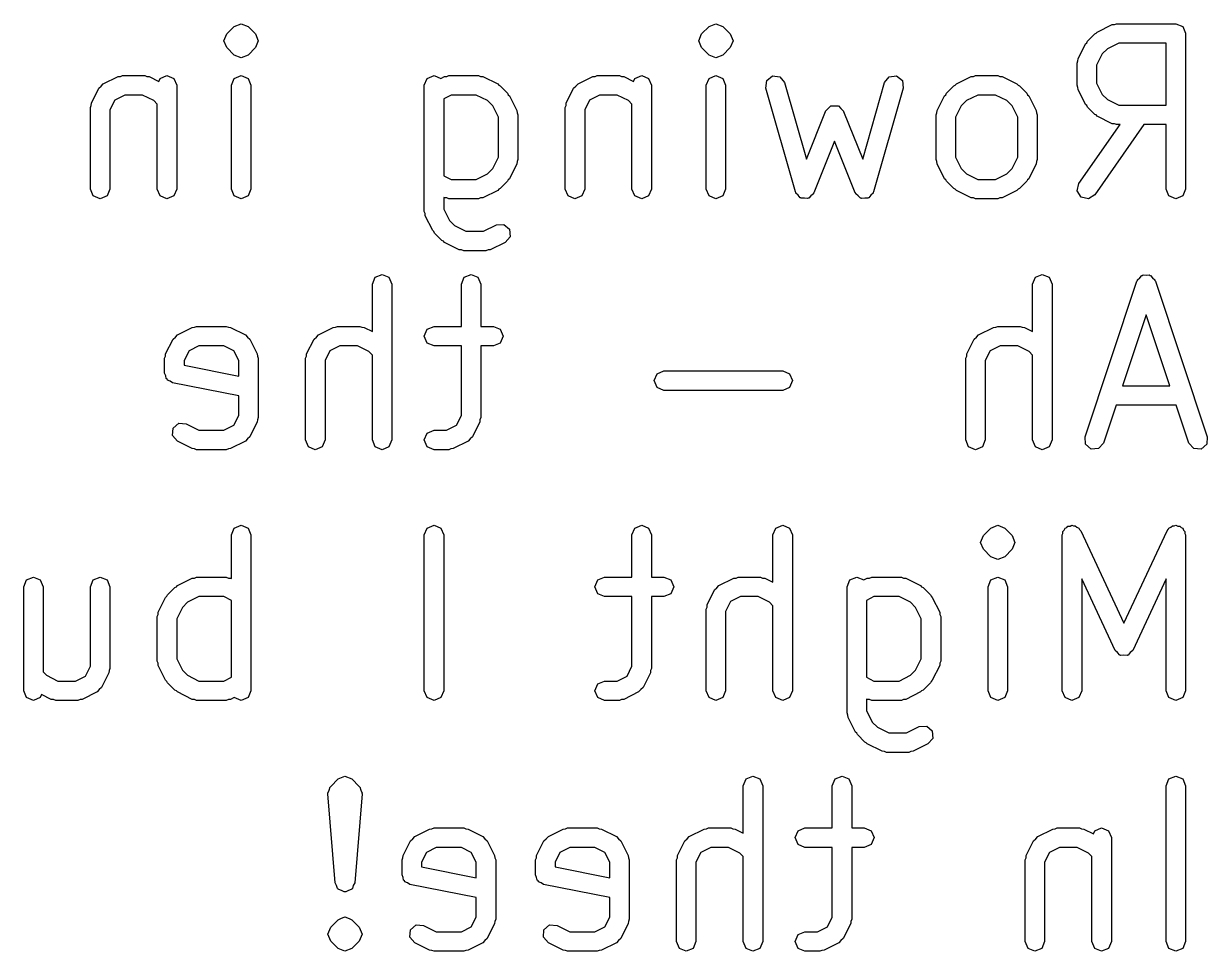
# Model space of a CAD drawing. Extents: x 66.3 to 159.7, y -135 to -37.8.
# Drawn here: x 88.55 to 96.15, y -115.25 to -109.3 of the extents above; entities that cross this region are included whole.
import ezdxf

# ---------------------------------------------------------------- set-up
doc = ezdxf.new("R2010")
doc.units = 0
doc.layers.add('BLACK', color=7, linetype='CONTINUOUS')

msp = doc.modelspace()

# ---------------------------------------------------------------- linework, layer by layer
at = {"layer": 'BLACK', "linetype": 'CONTINUOUS'}
for p, q in [((89.8539, -109.361), (89.9015, -109.313)), ((89.9015, -109.313), (89.9457, -109.295)), ((89.9015, -109.313), (89.9015, -109.313)), ((89.9457, -109.295), (89.9899, -109.313)), ((89.9899, -109.313), (90.0375, -109.361)), ((92.9015, -109.361), (92.9491, -109.313)), ((92.9491, -109.313), (92.9933, -109.295)), ((92.9933, -109.295), (93.0375, -109.313)), ((93.0375, -109.313), (93.0851, -109.361)), ((95.4415, -109.349), (95.5368, -109.301)), ((95.5368, -109.301), (95.5513, -109.3)), ((95.5513, -109.3), (95.5647, -109.295)), ((95.5647, -109.295), (95.9457, -109.295)), ((95.9457, -109.295), (95.9899, -109.313)), ((95.9899, -109.313), (96.0082, -109.357)), ((89.8355, -109.405), (89.8539, -109.361)), ((89.8539, -109.449), (89.8355, -109.405)), ((89.8539, -109.361), (89.8539, -109.361)), ((90.0375, -109.361), (90.0558, -109.405)), ((90.0558, -109.405), (90.0375, -109.449)), ((92.8832, -109.405), (92.9015, -109.361)), ((92.9015, -109.449), (92.8832, -109.405)), ((93.0851, -109.361), (93.1034, -109.405)), ((93.1034, -109.405), (93.0851, -109.449)), ((95.3737, -109.418), (95.3777, -109.408)), ((95.3777, -109.408), (95.4253, -109.361)), ((95.4253, -109.361), (95.4348, -109.357)), ((95.4348, -109.357), (95.4415, -109.349)), ((96.0082, -109.357), (96.0082, -110.357)), ((89.9015, -109.497), (89.8539, -109.449)), ((90.0375, -109.449), (89.9899, -109.497)), ((92.9491, -109.497), (92.9015, -109.449)), ((93.0851, -109.449), (93.0375, -109.497)), ((95.3183, -109.52), (95.366, -109.424)), ((95.366, -109.424), (95.3737, -109.418)), ((95.5065, -109.456), (95.4732, -109.489)), ((95.5795, -109.42), (95.5065, -109.456)), ((95.8832, -109.42), (95.5795, -109.42)), ((95.8832, -109.818), (95.8832, -109.42)), ((89.9457, -109.515), (89.9015, -109.497)), ((89.9899, -109.497), (89.9457, -109.515)), ((92.9933, -109.515), (92.9491, -109.497)), ((93.0375, -109.497), (92.9933, -109.515)), ((95.3117, -109.548), (95.3173, -109.534)), ((95.3117, -109.69), (95.3117, -109.548)), ((95.3173, -109.534), (95.3183, -109.52)), ((95.4732, -109.489), (95.4367, -109.562)), ((95.4367, -109.562), (95.4367, -109.676)), ((89.0606, -109.682), (89.1558, -109.635)), ((89.1558, -109.635), (89.1703, -109.634)), ((89.1703, -109.634), (89.1838, -109.628)), ((89.1838, -109.628), (89.3266, -109.628)), ((89.3266, -109.628), (89.3401, -109.634)), ((89.3401, -109.634), (89.3546, -109.635)), ((89.3546, -109.635), (89.4172, -109.666)), ((89.4253, -109.646), (89.4695, -109.628)), ((89.4695, -109.628), (89.5137, -109.646)), ((89.9015, -109.646), (89.9457, -109.628)), ((89.9457, -109.628), (89.9899, -109.646)), ((91.1396, -109.646), (91.1838, -109.628)), ((91.1838, -109.628), (91.2278, -109.646)), ((91.2278, -109.646), (91.2511, -109.635)), ((91.2511, -109.635), (91.2656, -109.634)), ((91.2656, -109.634), (91.279, -109.628)), ((91.279, -109.628), (91.4695, -109.628)), ((91.4695, -109.628), (91.4829, -109.634)), ((91.4829, -109.634), (91.4974, -109.635)), ((91.4974, -109.635), (91.5927, -109.682)), ((92.1082, -109.682), (92.2034, -109.635)), ((92.2034, -109.635), (92.2179, -109.634)), ((92.2179, -109.634), (92.2314, -109.628)), ((92.2314, -109.628), (92.3742, -109.628)), ((92.3742, -109.628), (92.3877, -109.634)), ((92.3877, -109.634), (92.4022, -109.635)), ((92.4022, -109.635), (92.4648, -109.666)), ((92.4729, -109.646), (92.5171, -109.628)), ((92.5171, -109.628), (92.5613, -109.646)), ((92.9491, -109.646), (92.9933, -109.628)), ((92.9933, -109.628), (93.0375, -109.646)), ((93.3196, -109.66), (93.3571, -109.63)), ((93.3571, -109.63), (93.4046, -109.636)), ((93.4046, -109.636), (93.4343, -109.673)), ((94.076, -109.673), (94.1058, -109.636)), ((94.1058, -109.636), (94.1533, -109.63)), ((94.1533, -109.63), (94.1908, -109.66)), ((94.5368, -109.682), (94.632, -109.635)), ((94.632, -109.635), (94.6465, -109.634)), ((94.6465, -109.634), (94.66, -109.628)), ((94.66, -109.628), (94.8028, -109.628)), ((94.8028, -109.628), (94.8162, -109.634)), ((94.8162, -109.634), (94.8308, -109.635)), ((94.8308, -109.635), (94.926, -109.682)), ((88.985, -109.805), (89.0326, -109.71)), ((89.0326, -109.71), (89.0476, -109.697)), ((89.0476, -109.697), (89.0606, -109.682)), ((89.4172, -109.666), (89.4253, -109.646)), ((89.5137, -109.646), (89.532, -109.69)), ((89.532, -109.69), (89.532, -110.357)), ((89.8832, -109.69), (89.9015, -109.646)), ((89.8832, -110.357), (89.8832, -109.69)), ((89.9899, -109.646), (90.0082, -109.69)), ((90.0082, -109.69), (90.0082, -110.357)), ((91.1213, -109.69), (91.1396, -109.646)), ((91.1213, -110.5), (91.1213, -109.69)), ((91.5927, -109.682), (91.5994, -109.69)), ((91.5994, -109.69), (91.6089, -109.694)), ((91.6089, -109.694), (91.6565, -109.741)), ((92.0326, -109.805), (92.0802, -109.71)), ((92.0802, -109.71), (92.0952, -109.697)), ((92.0952, -109.697), (92.1082, -109.682)), ((92.4648, -109.666), (92.4729, -109.646)), ((92.5613, -109.646), (92.5796, -109.69)), ((92.5796, -109.69), (92.5796, -110.357)), ((92.9308, -109.69), (92.9491, -109.646)), ((92.9308, -110.357), (92.9308, -109.69)), ((93.0375, -109.646), (93.0558, -109.69)), ((93.0558, -109.69), (93.0558, -110.357)), ((93.3141, -109.708), (93.3196, -109.66)), ((93.5046, -110.374), (93.3141, -109.708)), ((93.4343, -109.673), (93.5746, -110.164)), ((93.9358, -110.164), (94.076, -109.673)), ((94.1962, -109.708), (94.0058, -110.374)), ((94.1908, -109.66), (94.1962, -109.708)), ((94.4729, -109.741), (94.5205, -109.694)), ((94.5205, -109.694), (94.53, -109.69)), ((94.53, -109.69), (94.5368, -109.682)), ((94.926, -109.682), (94.9327, -109.69)), ((94.9327, -109.69), (94.9422, -109.694)), ((94.9422, -109.694), (94.9899, -109.741)), ((95.3173, -109.704), (95.3117, -109.69)), ((95.3183, -109.718), (95.3173, -109.704)), ((95.4367, -109.676), (95.4732, -109.749)), ((89.1351, -109.785), (89.1034, -109.848)), ((89.1985, -109.753), (89.1351, -109.785)), ((89.3119, -109.753), (89.1985, -109.753)), ((89.3848, -109.789), (89.3119, -109.753)), ((89.407, -109.812), (89.3848, -109.789)), ((91.2938, -109.753), (91.2463, -109.777)), ((91.2463, -109.777), (91.2463, -110.271)), ((91.4547, -109.753), (91.2938, -109.753)), ((91.5277, -109.789), (91.4547, -109.753)), ((91.561, -109.823), (91.5277, -109.789)), ((91.6565, -109.741), (91.6605, -109.751)), ((91.6605, -109.751), (91.6682, -109.758)), ((91.6682, -109.758), (91.7159, -109.853)), ((92.1827, -109.785), (92.151, -109.848)), ((92.2461, -109.753), (92.1827, -109.785)), ((92.3595, -109.753), (92.2461, -109.753)), ((92.4325, -109.789), (92.3595, -109.753)), ((92.4546, -109.812), (92.4325, -109.789)), ((94.4136, -109.853), (94.4612, -109.758)), ((94.4612, -109.758), (94.469, -109.751)), ((94.469, -109.751), (94.4729, -109.741)), ((94.6017, -109.789), (94.5685, -109.823)), ((94.6747, -109.753), (94.6017, -109.789)), ((94.7881, -109.753), (94.6747, -109.753)), ((94.861, -109.789), (94.7881, -109.753)), ((94.8943, -109.823), (94.861, -109.789)), ((94.9899, -109.741), (94.9938, -109.751)), ((94.9938, -109.751), (95.0016, -109.758)), ((95.0016, -109.758), (95.0492, -109.853)), ((95.366, -109.814), (95.3183, -109.718)), ((95.4732, -109.749), (95.5065, -109.782)), ((95.5065, -109.782), (95.5795, -109.818)), ((88.9784, -109.833), (88.984, -109.82)), ((88.9784, -110.357), (88.9784, -109.833)), ((88.984, -109.82), (88.985, -109.805)), ((89.1034, -109.848), (89.1034, -110.357)), ((89.407, -110.357), (89.407, -109.812)), ((91.5975, -109.896), (91.561, -109.823)), ((91.7159, -109.853), (91.7169, -109.867)), ((91.7169, -109.867), (91.7225, -109.881)), ((92.026, -109.833), (92.0316, -109.82)), ((92.026, -110.357), (92.026, -109.833)), ((92.0316, -109.82), (92.0326, -109.805)), ((92.151, -109.848), (92.151, -110.357)), ((92.4546, -110.357), (92.4546, -109.812)), ((93.5746, -110.164), (93.6972, -109.858)), ((93.6972, -109.858), (93.6977, -109.857)), ((93.6977, -109.856), (93.7144, -109.84)), ((93.6977, -109.857), (93.6977, -109.856)), ((93.7144, -109.84), (93.7306, -109.823)), ((93.7306, -109.823), (93.7314, -109.823)), ((93.7314, -109.823), (93.732, -109.823)), ((93.732, -109.823), (93.7552, -109.823)), ((93.7552, -109.823), (93.7784, -109.823)), ((93.7784, -109.823), (93.779, -109.823)), ((93.779, -109.823), (93.7798, -109.823)), ((93.7798, -109.823), (93.796, -109.84)), ((93.796, -109.84), (93.8126, -109.856)), ((93.8126, -109.856), (93.8126, -109.857)), ((93.8126, -109.857), (93.8132, -109.858)), ((93.8132, -109.858), (93.9358, -110.164)), ((94.407, -109.881), (94.4125, -109.867)), ((94.4125, -109.867), (94.4136, -109.853)), ((94.5685, -109.823), (94.532, -109.896)), ((94.9308, -109.896), (94.8943, -109.823)), ((95.0492, -109.853), (95.0502, -109.867)), ((95.0502, -109.867), (95.0558, -109.881)), ((95.3737, -109.82), (95.366, -109.814)), ((95.3777, -109.83), (95.3737, -109.82)), ((95.4253, -109.878), (95.3777, -109.83)), ((95.5795, -109.818), (95.8832, -109.818)), ((91.5975, -110.152), (91.5975, -109.896)), ((91.7225, -109.881), (91.7225, -110.167)), ((94.407, -110.167), (94.407, -109.881)), ((94.532, -109.896), (94.532, -110.152)), ((94.9308, -110.152), (94.9308, -109.896)), ((95.0558, -109.881), (95.0558, -110.167)), ((95.323, -110.321), (95.5875, -109.943)), ((95.4348, -109.881), (95.4253, -109.878)), ((95.7401, -109.943), (95.4254, -110.393)), ((95.4415, -109.889), (95.4348, -109.881)), ((95.5368, -109.937), (95.4415, -109.889)), ((95.5513, -109.938), (95.5368, -109.937)), ((95.5647, -109.943), (95.5513, -109.938)), ((95.5875, -109.943), (95.5647, -109.943)), ((95.8832, -109.943), (95.7401, -109.943)), ((95.8832, -110.357), (95.8832, -109.943)), ((93.7552, -110.049), (93.6227, -110.38)), ((93.8876, -110.38), (93.7552, -110.049)), ((91.561, -110.225), (91.5975, -110.152)), ((91.7225, -110.167), (91.7169, -110.18)), ((94.4125, -110.18), (94.407, -110.167)), ((94.532, -110.152), (94.5685, -110.225)), ((94.8943, -110.225), (94.9308, -110.152)), ((95.0558, -110.167), (95.0502, -110.18)), ((91.5277, -110.258), (91.561, -110.225)), ((91.7159, -110.195), (91.6682, -110.29)), ((91.7169, -110.18), (91.7159, -110.195)), ((94.4136, -110.195), (94.4125, -110.18)), ((94.4612, -110.29), (94.4136, -110.195)), ((94.5685, -110.225), (94.6017, -110.258)), ((94.861, -110.258), (94.8943, -110.225)), ((95.0492, -110.195), (95.0016, -110.29)), ((95.0502, -110.18), (95.0492, -110.195)), ((91.2463, -110.271), (91.2938, -110.295)), ((91.2938, -110.295), (91.4547, -110.295)), ((91.4547, -110.295), (91.5277, -110.258)), ((91.6565, -110.306), (91.6089, -110.354)), ((91.6605, -110.297), (91.6565, -110.306)), ((91.6682, -110.29), (91.6605, -110.297)), ((94.469, -110.297), (94.4612, -110.29)), ((94.4729, -110.306), (94.469, -110.297)), ((94.5205, -110.354), (94.4729, -110.306)), ((94.6017, -110.258), (94.6747, -110.295)), ((94.6747, -110.295), (94.7881, -110.295)), ((94.7881, -110.295), (94.861, -110.258)), ((94.9899, -110.306), (94.9422, -110.354)), ((94.9938, -110.297), (94.9899, -110.306)), ((95.0016, -110.29), (94.9938, -110.297)), ((95.3127, -110.368), (95.323, -110.321)), ((88.9967, -110.401), (88.9784, -110.357)), ((89.1034, -110.357), (89.0851, -110.401)), ((89.4253, -110.401), (89.407, -110.357)), ((89.532, -110.357), (89.5137, -110.401)), ((89.9015, -110.401), (89.8832, -110.357)), ((90.0082, -110.357), (89.9899, -110.401)), ((91.5927, -110.365), (91.4974, -110.413)), ((91.5994, -110.358), (91.5927, -110.365)), ((91.6089, -110.354), (91.5994, -110.358)), ((92.0443, -110.401), (92.026, -110.357)), ((92.151, -110.357), (92.1327, -110.401)), ((92.4729, -110.401), (92.4546, -110.357)), ((92.5796, -110.357), (92.5613, -110.401)), ((92.9491, -110.401), (92.9308, -110.357)), ((93.0558, -110.357), (93.0375, -110.401)), ((93.5072, -110.378), (93.5046, -110.374)), ((93.5073, -110.382), (93.5072, -110.378)), ((93.5218, -110.396), (93.5073, -110.382)), ((93.5344, -110.412), (93.5218, -110.396)), ((93.6194, -110.387), (93.6035, -110.4)), ((93.6198, -110.383), (93.6194, -110.387)), ((93.6227, -110.38), (93.6198, -110.383)), ((93.8906, -110.383), (93.8876, -110.38)), ((93.891, -110.387), (93.8906, -110.383)), ((93.9069, -110.4), (93.891, -110.387)), ((93.9886, -110.396), (93.976, -110.412)), ((94.0031, -110.382), (93.9886, -110.396)), ((94.0032, -110.378), (94.0031, -110.382)), ((94.0058, -110.374), (94.0032, -110.378)), ((94.53, -110.358), (94.5205, -110.354)), ((94.5368, -110.365), (94.53, -110.358)), ((94.632, -110.413), (94.5368, -110.365)), ((94.926, -110.365), (94.8308, -110.413)), ((94.9327, -110.358), (94.926, -110.365)), ((94.9422, -110.354), (94.9327, -110.358)), ((95.3384, -110.408), (95.3127, -110.368)), ((95.4254, -110.393), (95.3851, -110.419)), ((95.9015, -110.401), (95.8832, -110.357)), ((96.0082, -110.357), (95.9899, -110.401)), ((89.0409, -110.42), (88.9967, -110.401)), ((89.0851, -110.401), (89.0409, -110.42)), ((89.4695, -110.42), (89.4253, -110.401)), ((89.5137, -110.401), (89.4695, -110.42)), ((89.9457, -110.42), (89.9015, -110.401)), ((89.9899, -110.401), (89.9457, -110.42)), ((91.2511, -110.413), (91.2463, -110.411)), ((91.2463, -110.411), (91.2463, -110.485)), ((91.2656, -110.414), (91.2511, -110.413)), ((91.279, -110.42), (91.2656, -110.414)), ((91.4695, -110.42), (91.279, -110.42)), ((91.4829, -110.414), (91.4695, -110.42)), ((91.4974, -110.413), (91.4829, -110.414)), ((92.0885, -110.42), (92.0443, -110.401)), ((92.1327, -110.401), (92.0885, -110.42)), ((92.5171, -110.42), (92.4729, -110.401)), ((92.5613, -110.401), (92.5171, -110.42)), ((92.9933, -110.42), (92.9491, -110.401)), ((93.0375, -110.401), (92.9933, -110.42)), ((93.5385, -110.412), (93.5344, -110.412)), ((93.5415, -110.415), (93.5385, -110.412)), ((93.5618, -110.415), (93.5415, -110.415)), ((93.5819, -110.417), (93.5618, -110.415)), ((93.5852, -110.415), (93.5819, -110.417)), ((93.5893, -110.415), (93.5852, -110.415)), ((93.6035, -110.4), (93.5893, -110.415)), ((93.921, -110.415), (93.9069, -110.4)), ((93.9252, -110.415), (93.921, -110.415)), ((93.9285, -110.417), (93.9252, -110.415)), ((93.9486, -110.415), (93.9285, -110.417)), ((93.9689, -110.415), (93.9486, -110.415)), ((93.9719, -110.412), (93.9689, -110.415)), ((93.976, -110.412), (93.9719, -110.412)), ((94.6465, -110.414), (94.632, -110.413)), ((94.66, -110.42), (94.6465, -110.414)), ((94.8028, -110.42), (94.66, -110.42)), ((94.8162, -110.414), (94.8028, -110.42)), ((94.8308, -110.413), (94.8162, -110.414)), ((95.3851, -110.419), (95.3384, -110.408)), ((95.9457, -110.42), (95.9015, -110.401)), ((95.9899, -110.401), (95.9457, -110.42)), ((91.1268, -110.513), (91.1213, -110.5)), ((91.1279, -110.528), (91.1268, -110.513)), ((91.1755, -110.623), (91.1279, -110.528)), ((91.2463, -110.485), (91.2827, -110.558)), ((91.1833, -110.63), (91.1755, -110.623)), ((91.2827, -110.558), (91.316, -110.591)), ((91.316, -110.591), (91.389, -110.628)), ((91.5023, -110.628), (91.5844, -110.587)), ((91.5844, -110.587), (91.6321, -110.584)), ((91.6321, -110.584), (91.6682, -110.615)), ((91.6682, -110.615), (91.6716, -110.663)), ((91.1872, -110.639), (91.1833, -110.63)), ((91.2348, -110.687), (91.1872, -110.639)), ((91.2443, -110.691), (91.2348, -110.687)), ((91.2511, -110.699), (91.2443, -110.691)), ((91.3463, -110.746), (91.2511, -110.699)), ((91.389, -110.628), (91.5023, -110.628)), ((91.6403, -110.699), (91.545, -110.746)), ((91.6716, -110.663), (91.6403, -110.699)), ((91.3608, -110.747), (91.3463, -110.746)), ((91.3742, -110.753), (91.3608, -110.747)), ((91.5171, -110.753), (91.3742, -110.753)), ((91.5305, -110.747), (91.5171, -110.753)), ((91.545, -110.746), (91.5305, -110.747)), ((90.7879, -110.967), (90.8062, -110.923)), ((90.8062, -110.923), (90.8504, -110.905)), ((90.8504, -110.905), (90.8946, -110.923)), ((90.8946, -110.923), (90.9129, -110.967)), ((91.3594, -110.967), (91.3777, -110.923)), ((91.3777, -110.923), (91.4219, -110.905)), ((91.4219, -110.905), (91.4661, -110.923)), ((91.4661, -110.923), (91.4844, -110.967)), ((95.026, -110.967), (95.0443, -110.923)), ((95.0443, -110.923), (95.0885, -110.905)), ((95.0885, -110.905), (95.1327, -110.923)), ((95.1327, -110.923), (95.151, -110.967)), ((95.6993, -110.939), (95.7143, -110.926)), ((95.7143, -110.926), (95.7272, -110.911)), ((95.7272, -110.911), (95.7319, -110.911)), ((95.7319, -110.911), (95.7354, -110.908)), ((95.7354, -110.908), (95.7552, -110.909)), ((95.7552, -110.909), (95.775, -110.908)), ((95.775, -110.908), (95.7785, -110.911)), ((95.7785, -110.911), (95.7831, -110.911)), ((95.7831, -110.911), (95.7961, -110.926)), ((95.7961, -110.926), (95.8111, -110.939)), ((90.7879, -111.271), (90.7879, -110.967)), ((90.9129, -110.967), (90.9129, -111.967)), ((91.3594, -111.238), (91.3594, -110.967)), ((91.4844, -110.967), (91.4844, -111.238)), ((95.026, -111.271), (95.026, -110.967)), ((95.151, -110.967), (95.151, -111.967)), ((95.3626, -111.947), (95.6959, -110.947)), ((95.6959, -110.947), (95.699, -110.944)), ((95.699, -110.944), (95.6993, -110.939)), ((95.8111, -110.939), (95.8114, -110.944)), ((95.8114, -110.944), (95.8145, -110.947)), ((95.8145, -110.947), (96.1478, -111.947)), ((95.7552, -111.165), (95.6038, -111.619)), ((95.9066, -111.619), (95.7552, -111.165)), ((89.5088, -111.32), (89.5238, -111.307)), ((89.5238, -111.307), (89.5368, -111.292)), ((89.5368, -111.292), (89.632, -111.245)), ((89.632, -111.245), (89.6465, -111.244)), ((89.6465, -111.244), (89.66, -111.238)), ((89.66, -111.238), (89.8504, -111.238)), ((89.8504, -111.238), (89.8639, -111.244)), ((89.8639, -111.244), (89.8784, -111.245)), ((89.8784, -111.245), (89.9736, -111.292)), ((89.9736, -111.292), (89.9866, -111.307)), ((89.9866, -111.307), (90.0016, -111.32)), ((90.4136, -111.32), (90.4285, -111.307)), ((90.4285, -111.307), (90.4415, -111.292)), ((90.4415, -111.292), (90.5368, -111.245)), ((90.5368, -111.245), (90.5513, -111.244)), ((90.5513, -111.244), (90.5647, -111.238)), ((90.5647, -111.238), (90.7076, -111.238)), ((90.7076, -111.238), (90.721, -111.244)), ((90.721, -111.244), (90.7355, -111.245)), ((90.7355, -111.245), (90.7879, -111.271)), ((91.1213, -111.3), (91.1396, -111.256)), ((91.1396, -111.345), (91.1213, -111.3)), ((91.1396, -111.256), (91.1838, -111.238)), ((91.1838, -111.238), (91.3594, -111.238)), ((91.4844, -111.238), (91.5647, -111.238)), ((91.5647, -111.238), (91.6089, -111.256)), ((91.6089, -111.256), (91.6272, -111.3)), ((91.6272, -111.3), (91.6089, -111.345)), ((94.6517, -111.32), (94.6666, -111.307)), ((94.6666, -111.307), (94.6796, -111.292)), ((94.6796, -111.292), (94.7749, -111.245)), ((94.7749, -111.245), (94.7894, -111.244)), ((94.7894, -111.244), (94.8028, -111.238)), ((94.8028, -111.238), (94.9457, -111.238)), ((94.9457, -111.238), (94.9591, -111.244)), ((94.9591, -111.244), (94.9736, -111.245)), ((94.9736, -111.245), (95.026, -111.271)), ((89.4612, -111.415), (89.5088, -111.32)), ((89.6747, -111.363), (89.6113, -111.395)), ((89.8357, -111.363), (89.6747, -111.363)), ((89.8991, -111.395), (89.8357, -111.363)), ((90.0016, -111.32), (90.0492, -111.415)), ((90.366, -111.415), (90.4136, -111.32)), ((90.5795, -111.363), (90.5161, -111.395)), ((90.6928, -111.363), (90.5795, -111.363)), ((90.7658, -111.399), (90.6928, -111.363)), ((91.1838, -111.363), (91.1396, -111.345)), ((91.3594, -111.363), (91.1838, -111.363)), ((91.3594, -111.81), (91.3594, -111.363)), ((91.5647, -111.363), (91.4844, -111.363)), ((91.4844, -111.363), (91.4844, -111.824)), ((91.6089, -111.345), (91.5647, -111.363)), ((94.6041, -111.415), (94.6517, -111.32)), ((94.8176, -111.363), (94.7542, -111.395)), ((94.9309, -111.363), (94.8176, -111.363)), ((95.0039, -111.399), (94.9309, -111.363)), ((89.4546, -111.443), (89.4602, -111.43)), ((89.4546, -111.539), (89.4546, -111.443)), ((89.4602, -111.43), (89.4612, -111.415)), ((89.6113, -111.395), (89.5796, -111.458)), ((89.5796, -111.458), (89.5796, -111.487)), ((89.9308, -111.458), (89.8991, -111.395)), ((89.9308, -111.558), (89.9308, -111.458)), ((90.0492, -111.415), (90.0502, -111.43)), ((90.0502, -111.43), (90.0558, -111.443)), ((90.0558, -111.443), (90.0558, -111.824)), ((90.3594, -111.443), (90.3649, -111.43)), ((90.3594, -111.967), (90.3594, -111.443)), ((90.3649, -111.43), (90.366, -111.415)), ((90.5161, -111.395), (90.4844, -111.458)), ((90.4844, -111.458), (90.4844, -111.967)), ((90.7879, -111.422), (90.7658, -111.399)), ((90.7879, -111.967), (90.7879, -111.422)), ((94.5975, -111.443), (94.603, -111.43)), ((94.5975, -111.967), (94.5975, -111.443)), ((94.603, -111.43), (94.6041, -111.415)), ((94.7542, -111.395), (94.7225, -111.458)), ((94.7225, -111.458), (94.7225, -111.967)), ((95.026, -111.422), (95.0039, -111.399)), ((95.026, -111.967), (95.026, -111.422)), ((89.5796, -111.487), (89.9308, -111.558)), ((92.6158, -111.542), (92.66, -111.524)), ((92.66, -111.524), (93.4219, -111.524)), ((93.4219, -111.524), (93.4661, -111.542)), ((89.4616, -111.555), (89.4546, -111.539)), ((89.4651, -111.573), (89.4616, -111.555)), ((89.4704, -111.577), (89.4651, -111.573)), ((89.4729, -111.583), (89.4704, -111.577)), ((89.4897, -111.59), (89.4729, -111.583)), ((89.5048, -111.6), (89.4897, -111.59)), ((89.9308, -111.685), (89.5048, -111.6)), ((92.5975, -111.586), (92.6158, -111.542)), ((92.6158, -111.63), (92.5975, -111.586)), ((93.4661, -111.542), (93.4844, -111.586)), ((93.4844, -111.586), (93.4661, -111.63)), ((89.9308, -111.81), (89.9308, -111.685)), ((92.66, -111.649), (92.6158, -111.63)), ((93.4219, -111.649), (92.66, -111.649)), ((93.4661, -111.63), (93.4219, -111.649)), ((95.6038, -111.619), (95.9066, -111.619)), ((95.5621, -111.744), (95.4812, -111.987)), ((95.9482, -111.744), (95.5621, -111.744)), ((96.0292, -111.987), (95.9482, -111.744)), ((89.8991, -111.873), (89.9308, -111.81)), ((90.0502, -111.838), (90.0492, -111.852)), ((90.0558, -111.824), (90.0502, -111.838)), ((91.3277, -111.873), (91.3594, -111.81)), ((91.4788, -111.838), (91.4778, -111.852)), ((91.4844, -111.824), (91.4788, -111.838)), ((89.5054, -111.939), (89.5088, -111.892)), ((89.5088, -111.892), (89.545, -111.86)), ((89.545, -111.86), (89.5927, -111.864)), ((89.5927, -111.864), (89.6747, -111.905)), ((89.6747, -111.905), (89.8357, -111.905)), ((89.8357, -111.905), (89.8991, -111.873)), ((90.0492, -111.852), (90.0016, -111.947)), ((91.1396, -111.923), (91.1838, -111.905)), ((91.1838, -111.905), (91.2642, -111.905)), ((91.2642, -111.905), (91.3277, -111.873)), ((91.4778, -111.852), (91.4301, -111.947)), ((89.5368, -111.975), (89.5054, -111.939)), ((89.632, -112.023), (89.5368, -111.975)), ((89.9736, -111.975), (89.8784, -112.023)), ((89.9866, -111.96), (89.9736, -111.975)), ((90.0016, -111.947), (89.9866, -111.96)), ((90.3777, -112.011), (90.3594, -111.967)), ((90.4844, -111.967), (90.4661, -112.011)), ((90.8062, -112.011), (90.7879, -111.967)), ((90.9129, -111.967), (90.8946, -112.011)), ((91.1213, -111.967), (91.1396, -111.923)), ((91.1396, -112.011), (91.1213, -111.967)), ((91.4022, -111.975), (91.307, -112.023)), ((91.4152, -111.96), (91.4022, -111.975)), ((91.4301, -111.947), (91.4152, -111.96)), ((94.6158, -112.011), (94.5975, -111.967)), ((94.7225, -111.967), (94.7041, -112.011)), ((95.0443, -112.011), (95.026, -111.967)), ((95.151, -111.967), (95.1327, -112.011)), ((95.366, -111.995), (95.3626, -111.947)), ((95.4812, -111.987), (95.4498, -112.023)), ((96.0606, -112.023), (96.0292, -111.987)), ((96.1478, -111.947), (96.1444, -111.995)), ((89.6465, -112.024), (89.632, -112.023)), ((89.66, -112.03), (89.6465, -112.024)), ((89.8504, -112.03), (89.66, -112.03)), ((89.8639, -112.024), (89.8504, -112.03)), ((89.8784, -112.023), (89.8639, -112.024)), ((90.4219, -112.03), (90.3777, -112.011)), ((90.4661, -112.011), (90.4219, -112.03)), ((90.8504, -112.03), (90.8062, -112.011)), ((90.8946, -112.011), (90.8504, -112.03)), ((91.1838, -112.03), (91.1396, -112.011)), ((91.279, -112.03), (91.1838, -112.03)), ((91.2924, -112.024), (91.279, -112.03)), ((91.307, -112.023), (91.2924, -112.024)), ((94.66, -112.03), (94.6158, -112.011)), ((94.7041, -112.011), (94.66, -112.03)), ((95.0885, -112.03), (95.0443, -112.011)), ((95.1327, -112.011), (95.0885, -112.03)), ((95.4021, -112.026), (95.366, -111.995)), ((95.4498, -112.023), (95.4021, -112.026)), ((96.1083, -112.026), (96.0606, -112.023)), ((96.1444, -111.995), (96.1083, -112.026)), ((89.9015, -112.533), (89.9457, -112.515)), ((89.9457, -112.515), (89.9899, -112.533)), ((91.1396, -112.533), (91.1838, -112.515)), ((91.1838, -112.515), (91.228, -112.533)), ((92.4729, -112.533), (92.5171, -112.515)), ((92.5171, -112.515), (92.5613, -112.533)), ((93.3777, -112.533), (93.4219, -112.515)), ((93.4219, -112.515), (93.4661, -112.533)), ((94.7586, -112.533), (94.8028, -112.515)), ((94.8028, -112.515), (94.847, -112.533)), ((95.2451, -112.529), (95.2526, -112.52)), ((95.2526, -112.52), (95.2663, -112.52)), ((95.2663, -112.52), (95.279, -112.515)), ((95.279, -112.515), (95.2893, -112.519)), ((95.2893, -112.519), (95.3004, -112.518)), ((95.3004, -112.518), (95.3105, -112.528)), ((95.9142, -112.528), (95.9243, -112.518)), ((95.9243, -112.518), (95.9354, -112.519)), ((95.9354, -112.519), (95.9457, -112.515)), ((95.9457, -112.515), (95.9584, -112.52)), ((95.9584, -112.52), (95.9721, -112.52)), ((95.9721, -112.52), (95.9796, -112.529)), ((89.8832, -112.577), (89.9015, -112.533)), ((89.8832, -112.857), (89.8832, -112.577)), ((89.9899, -112.533), (90.0082, -112.577)), ((90.0082, -112.577), (90.0082, -113.577)), ((91.1213, -112.577), (91.1396, -112.533)), ((91.1213, -113.577), (91.1213, -112.577)), ((91.228, -112.533), (91.2463, -112.577)), ((91.2463, -112.577), (91.2463, -113.577)), ((92.4546, -112.577), (92.4729, -112.533)), ((92.4546, -112.848), (92.4546, -112.577)), ((92.5613, -112.533), (92.5796, -112.577)), ((92.5796, -112.577), (92.5796, -112.848)), ((93.3594, -112.577), (93.3777, -112.533)), ((93.3594, -112.881), (93.3594, -112.577)), ((93.4661, -112.533), (93.4844, -112.577)), ((93.4844, -112.577), (93.4844, -113.577)), ((94.6927, -112.625), (94.711, -112.581)), ((94.711, -112.581), (94.7586, -112.533)), ((94.7586, -112.533), (94.7586, -112.533)), ((94.847, -112.533), (94.8946, -112.581)), ((94.8946, -112.581), (94.9129, -112.625)), ((95.2165, -112.577), (95.2208, -112.567)), ((95.2165, -113.577), (95.2165, -112.577)), ((95.2203, -112.556), (95.2295, -112.546)), ((95.2208, -112.567), (95.2203, -112.556)), ((95.2295, -112.546), (95.2348, -112.533)), ((95.2348, -112.533), (95.2451, -112.529)), ((95.3105, -112.528), (95.3232, -112.533)), ((95.3232, -112.533), (95.3274, -112.543)), ((95.3274, -112.543), (95.3356, -112.551)), ((95.3356, -112.551), (95.6123, -113.144)), ((95.6123, -113.144), (95.889, -112.551)), ((95.889, -112.551), (95.8972, -112.543)), ((95.8972, -112.543), (95.9015, -112.533)), ((95.9015, -112.533), (95.9142, -112.528)), ((95.9796, -112.529), (95.9899, -112.533)), ((95.9899, -112.533), (95.9951, -112.546)), ((95.9951, -112.546), (96.0044, -112.556)), ((96.0044, -112.556), (96.0039, -112.567)), ((96.0039, -112.567), (96.0082, -112.577)), ((96.0082, -112.577), (96.0082, -113.577)), ((94.711, -112.669), (94.6927, -112.625)), ((94.7586, -112.717), (94.711, -112.669)), ((94.8946, -112.669), (94.847, -112.717)), ((94.9129, -112.625), (94.8946, -112.669)), ((94.8028, -112.735), (94.7586, -112.717)), ((94.847, -112.717), (94.8028, -112.735)), ((88.5498, -112.91), (88.5681, -112.866)), ((88.5681, -112.866), (88.6123, -112.848)), ((88.6123, -112.848), (88.6565, -112.866)), ((88.6565, -112.866), (88.6748, -112.91)), ((88.9784, -112.91), (88.9967, -112.866)), ((88.9967, -112.866), (89.0409, -112.848)), ((89.0409, -112.848), (89.0851, -112.866)), ((89.0851, -112.866), (89.1034, -112.91)), ((89.53, -112.91), (89.5368, -112.902)), ((89.5368, -112.902), (89.632, -112.855)), ((89.632, -112.855), (89.6465, -112.854)), ((89.6465, -112.854), (89.66, -112.848)), ((89.66, -112.848), (89.8504, -112.848)), ((89.8504, -112.848), (89.8639, -112.854)), ((89.8639, -112.854), (89.8784, -112.855)), ((89.8784, -112.855), (89.8832, -112.857)), ((92.2165, -112.91), (92.2348, -112.866)), ((92.2348, -112.866), (92.279, -112.848)), ((92.279, -112.848), (92.4546, -112.848)), ((92.5796, -112.848), (92.66, -112.848)), ((92.66, -112.848), (92.7041, -112.866)), ((92.7041, -112.866), (92.7225, -112.91)), ((93, -112.917), (93.013, -112.902)), ((93.013, -112.902), (93.1082, -112.855)), ((93.1082, -112.855), (93.1227, -112.854)), ((93.1227, -112.854), (93.1361, -112.848)), ((93.1361, -112.848), (93.279, -112.848)), ((93.279, -112.848), (93.2924, -112.854)), ((93.2924, -112.854), (93.307, -112.855)), ((93.307, -112.855), (93.3594, -112.881)), ((93.8355, -112.91), (93.8539, -112.866)), ((93.8539, -112.866), (93.898, -112.848)), ((93.898, -112.848), (93.9421, -112.866)), ((93.9421, -112.866), (93.9653, -112.855)), ((93.9653, -112.855), (93.9798, -112.854)), ((93.9798, -112.854), (93.9933, -112.848)), ((93.9933, -112.848), (94.1838, -112.848)), ((94.1838, -112.848), (94.1972, -112.854)), ((94.1972, -112.854), (94.2117, -112.855)), ((94.2117, -112.855), (94.307, -112.902)), ((94.307, -112.902), (94.3137, -112.91)), ((94.7403, -112.91), (94.7586, -112.866)), ((94.7586, -112.866), (94.8028, -112.848)), ((94.8028, -112.848), (94.847, -112.866)), ((94.847, -112.866), (94.8653, -112.91)), ((95.5557, -113.318), (95.3415, -112.859)), ((95.3415, -112.859), (95.3415, -113.577)), ((95.8832, -112.859), (95.669, -113.318)), ((95.8832, -113.577), (95.8832, -112.859)), ((88.5498, -113.577), (88.5498, -112.91)), ((88.6748, -112.91), (88.6748, -113.456)), ((88.9784, -113.42), (88.9784, -112.91)), ((89.1034, -112.91), (89.1034, -113.434)), ((89.4136, -113.073), (89.4612, -112.978)), ((89.4612, -112.978), (89.469, -112.971)), ((89.469, -112.971), (89.4729, -112.961)), ((89.4729, -112.961), (89.5205, -112.914)), ((89.5205, -112.914), (89.53, -112.91)), ((89.6747, -112.973), (89.6017, -113.009)), ((89.8357, -112.973), (89.6747, -112.973)), ((89.8832, -112.997), (89.8357, -112.973)), ((92.2348, -112.955), (92.2165, -112.91)), ((92.279, -112.973), (92.2348, -112.955)), ((92.4546, -112.973), (92.279, -112.973)), ((92.4546, -113.42), (92.4546, -112.973)), ((92.66, -112.973), (92.5796, -112.973)), ((92.5796, -112.973), (92.5796, -113.434)), ((92.7041, -112.955), (92.66, -112.973)), ((92.7225, -112.91), (92.7041, -112.955)), ((92.9374, -113.025), (92.985, -112.93)), ((92.985, -112.93), (93, -112.917)), ((93.1509, -112.973), (93.0875, -113.005)), ((93.2642, -112.973), (93.1509, -112.973)), ((93.3372, -113.009), (93.2642, -112.973)), ((93.8355, -113.72), (93.8355, -112.91)), ((94.008, -112.973), (93.9605, -112.997)), ((94.169, -112.973), (94.008, -112.973)), ((94.242, -113.009), (94.169, -112.973)), ((94.3137, -112.91), (94.3232, -112.914)), ((94.3232, -112.914), (94.3708, -112.961)), ((94.3708, -112.961), (94.3747, -112.971)), ((94.3747, -112.971), (94.3825, -112.978)), ((94.3825, -112.978), (94.4301, -113.073)), ((94.7403, -113.577), (94.7403, -112.91)), ((94.8653, -112.91), (94.8653, -113.577)), ((89.5685, -113.043), (89.532, -113.116)), ((89.6017, -113.009), (89.5685, -113.043)), ((89.8832, -113.491), (89.8832, -112.997)), ((92.9308, -113.053), (92.9364, -113.04)), ((92.9308, -113.577), (92.9308, -113.053)), ((92.9364, -113.04), (92.9374, -113.025)), ((93.0875, -113.005), (93.0558, -113.068)), ((93.3594, -113.032), (93.3372, -113.009)), ((93.3594, -113.577), (93.3594, -113.032)), ((93.9605, -112.997), (93.9605, -113.491)), ((94.2753, -113.043), (94.242, -113.009)), ((94.3117, -113.116), (94.2753, -113.043)), ((89.407, -113.101), (89.4125, -113.087)), ((89.407, -113.387), (89.407, -113.101)), ((89.4125, -113.087), (89.4136, -113.073)), ((89.532, -113.116), (89.532, -113.372)), ((93.0558, -113.068), (93.0558, -113.577)), ((94.3117, -113.372), (94.3117, -113.116)), ((94.4301, -113.073), (94.4312, -113.087)), ((94.4312, -113.087), (94.4367, -113.101)), ((94.4367, -113.101), (94.4367, -113.387)), ((95.5715, -113.332), (95.5557, -113.318)), ((95.5859, -113.348), (95.5715, -113.332)), ((95.5888, -113.348), (95.5859, -113.348)), ((95.591, -113.35), (95.5888, -113.348)), ((95.6123, -113.349), (95.591, -113.35)), ((95.6337, -113.35), (95.6123, -113.349)), ((95.6358, -113.348), (95.6337, -113.35)), ((95.6388, -113.348), (95.6358, -113.348)), ((95.6532, -113.332), (95.6388, -113.348)), ((95.669, -113.318), (95.6532, -113.332)), ((88.9467, -113.483), (88.9784, -113.42)), ((89.1034, -113.434), (89.0978, -113.448)), ((89.4125, -113.4), (89.407, -113.387)), ((89.4136, -113.415), (89.4125, -113.4)), ((89.4612, -113.51), (89.4136, -113.415)), ((89.532, -113.372), (89.5685, -113.445)), ((92.4229, -113.483), (92.4546, -113.42)), ((92.5796, -113.434), (92.574, -113.448)), ((94.2753, -113.445), (94.3117, -113.372)), ((94.4301, -113.415), (94.3825, -113.51)), ((94.4312, -113.4), (94.4301, -113.415)), ((94.4367, -113.387), (94.4312, -113.4)), ((88.6748, -113.456), (88.697, -113.478)), ((88.697, -113.478), (88.7699, -113.515)), ((88.8833, -113.515), (88.9467, -113.483)), ((89.0968, -113.462), (89.0492, -113.557)), ((89.0978, -113.448), (89.0968, -113.462)), ((89.469, -113.517), (89.4612, -113.51)), ((89.5685, -113.445), (89.6017, -113.478)), ((89.6017, -113.478), (89.6747, -113.515)), ((89.8357, -113.515), (89.8832, -113.491)), ((92.3595, -113.515), (92.4229, -113.483)), ((92.573, -113.462), (92.5254, -113.557)), ((92.574, -113.448), (92.573, -113.462)), ((93.9605, -113.491), (94.008, -113.515)), ((94.169, -113.515), (94.242, -113.478)), ((94.242, -113.478), (94.2753, -113.445)), ((94.3825, -113.51), (94.3748, -113.517)), ((88.5681, -113.621), (88.5498, -113.577)), ((88.7699, -113.515), (88.8833, -113.515)), ((89.0212, -113.585), (88.926, -113.633)), ((89.0342, -113.57), (89.0212, -113.585)), ((89.0492, -113.557), (89.0342, -113.57)), ((89.4729, -113.526), (89.469, -113.517)), ((89.5205, -113.574), (89.4729, -113.526)), ((89.53, -113.578), (89.5205, -113.574)), ((89.5368, -113.585), (89.53, -113.578)), ((89.632, -113.633), (89.5368, -113.585)), ((89.6747, -113.515), (89.8357, -113.515)), ((90.0082, -113.577), (89.9899, -113.621)), ((91.1396, -113.621), (91.1213, -113.577)), ((91.2463, -113.577), (91.228, -113.621)), ((92.2165, -113.577), (92.2348, -113.533)), ((92.2348, -113.621), (92.2165, -113.577)), ((92.2348, -113.533), (92.279, -113.515)), ((92.279, -113.515), (92.3595, -113.515)), ((92.4974, -113.585), (92.4022, -113.633)), ((92.5104, -113.57), (92.4974, -113.585)), ((92.5254, -113.557), (92.5104, -113.57)), ((92.9491, -113.621), (92.9308, -113.577)), ((93.0558, -113.577), (93.0375, -113.621)), ((93.3777, -113.621), (93.3594, -113.577)), ((93.4844, -113.577), (93.4661, -113.621)), ((94.008, -113.515), (94.169, -113.515)), ((94.307, -113.585), (94.2117, -113.633)), ((94.3137, -113.578), (94.307, -113.585)), ((94.3232, -113.574), (94.3137, -113.578)), ((94.3708, -113.526), (94.3232, -113.574)), ((94.3748, -113.517), (94.3708, -113.526)), ((94.7586, -113.621), (94.7403, -113.577)), ((94.8653, -113.577), (94.847, -113.621)), ((95.2348, -113.621), (95.2165, -113.577)), ((95.3415, -113.577), (95.3232, -113.621)), ((95.9015, -113.621), (95.8832, -113.577)), ((96.0082, -113.577), (95.9899, -113.621)), ((88.6123, -113.64), (88.5681, -113.621)), ((88.6565, -113.621), (88.6123, -113.64)), ((88.6646, -113.602), (88.6565, -113.621)), ((88.7272, -113.633), (88.6646, -113.602)), ((88.7418, -113.634), (88.7272, -113.633)), ((88.7552, -113.64), (88.7418, -113.634)), ((88.898, -113.64), (88.7552, -113.64)), ((88.9115, -113.634), (88.898, -113.64)), ((88.926, -113.633), (88.9115, -113.634)), ((89.6465, -113.634), (89.632, -113.633)), ((89.66, -113.64), (89.6465, -113.634)), ((89.8504, -113.64), (89.66, -113.64)), ((89.8639, -113.634), (89.8504, -113.64)), ((89.8784, -113.633), (89.8639, -113.634)), ((89.9016, -113.621), (89.8784, -113.633)), ((89.9457, -113.64), (89.9016, -113.621)), ((89.9899, -113.621), (89.9457, -113.64)), ((91.1838, -113.64), (91.1396, -113.621)), ((91.228, -113.621), (91.1838, -113.64)), ((92.279, -113.64), (92.2348, -113.621)), ((92.3742, -113.64), (92.279, -113.64)), ((92.3877, -113.634), (92.3742, -113.64)), ((92.4022, -113.633), (92.3877, -113.634)), ((92.9933, -113.64), (92.9491, -113.621)), ((93.0375, -113.621), (92.9933, -113.64)), ((93.4219, -113.64), (93.3777, -113.621)), ((93.4661, -113.621), (93.4219, -113.64)), ((93.9653, -113.633), (93.9605, -113.631)), ((93.9605, -113.631), (93.9605, -113.705)), ((93.9798, -113.634), (93.9653, -113.633)), ((93.9933, -113.64), (93.9798, -113.634)), ((94.1838, -113.64), (93.9933, -113.64)), ((94.1972, -113.634), (94.1838, -113.64)), ((94.2117, -113.633), (94.1972, -113.634)), ((94.8028, -113.64), (94.7586, -113.621)), ((94.847, -113.621), (94.8028, -113.64)), ((95.279, -113.64), (95.2348, -113.621)), ((95.3232, -113.621), (95.279, -113.64)), ((95.9457, -113.64), (95.9015, -113.621)), ((95.9899, -113.621), (95.9457, -113.64)), ((93.8411, -113.733), (93.8355, -113.72)), ((93.8421, -113.748), (93.8411, -113.733)), ((93.9605, -113.705), (93.997, -113.778)), ((93.8898, -113.843), (93.8421, -113.748)), ((93.997, -113.778), (94.0303, -113.811)), ((94.0303, -113.811), (94.1033, -113.848)), ((94.2166, -113.848), (94.2987, -113.807)), ((94.2987, -113.807), (94.3464, -113.804)), ((94.3464, -113.804), (94.3825, -113.835)), ((93.8975, -113.85), (93.8898, -113.843)), ((93.9015, -113.859), (93.8975, -113.85)), ((93.9491, -113.907), (93.9015, -113.859)), ((94.1033, -113.848), (94.2166, -113.848)), ((94.3859, -113.883), (94.3546, -113.919)), ((94.3825, -113.835), (94.3859, -113.883)), ((93.9586, -113.911), (93.9491, -113.907)), ((93.9653, -113.919), (93.9586, -113.911)), ((94.0606, -113.966), (93.9653, -113.919)), ((94.0751, -113.967), (94.0606, -113.966)), ((94.0885, -113.973), (94.0751, -113.967)), ((94.2448, -113.967), (94.2314, -113.973)), ((94.2593, -113.966), (94.2448, -113.967)), ((94.3546, -113.919), (94.2593, -113.966)), ((94.2314, -113.973), (94.0885, -113.973)), ((90.5104, -114.215), (90.517, -114.194)), ((90.517, -114.194), (90.5195, -114.193)), ((90.5195, -114.193), (90.5205, -114.191)), ((90.5205, -114.191), (90.5681, -114.143)), ((90.5681, -114.143), (90.6123, -114.125)), ((90.6123, -114.125), (90.6565, -114.143)), ((90.6565, -114.143), (90.7041, -114.191)), ((90.7041, -114.191), (90.7052, -114.193)), ((90.7052, -114.193), (90.7077, -114.194)), ((90.7077, -114.194), (90.7142, -114.215)), ((93.1689, -114.187), (93.1872, -114.143)), ((93.1689, -114.491), (93.1689, -114.187)), ((93.1872, -114.143), (93.2314, -114.125)), ((93.2314, -114.125), (93.2756, -114.143)), ((93.2756, -114.143), (93.2939, -114.187)), ((93.2939, -114.187), (93.2939, -115.187)), ((93.7403, -114.187), (93.7586, -114.143)), ((93.7403, -114.458), (93.7403, -114.187)), ((93.7586, -114.143), (93.8028, -114.125)), ((93.8028, -114.125), (93.847, -114.143)), ((93.847, -114.143), (93.8653, -114.187)), ((93.8653, -114.187), (93.8653, -114.458)), ((95.8832, -114.187), (95.9015, -114.143)), ((95.8832, -115.187), (95.8832, -114.187)), ((95.9015, -114.143), (95.9457, -114.125)), ((95.9457, -114.125), (95.9899, -114.143)), ((95.9899, -114.143), (96.0082, -114.187)), ((96.0082, -114.187), (96.0082, -115.187)), ((90.5022, -114.235), (90.5104, -114.215)), ((90.5033, -114.237), (90.5022, -114.235)), ((90.5024, -114.24), (90.5033, -114.237)), ((90.55, -114.811), (90.5024, -114.24)), ((90.7222, -114.24), (90.6746, -114.811)), ((90.7142, -114.215), (90.7225, -114.235)), ((90.7225, -114.235), (90.7214, -114.237)), ((90.7214, -114.237), (90.7222, -114.24)), ((91.0606, -114.512), (91.1558, -114.465)), ((91.1558, -114.465), (91.1703, -114.464)), ((91.1703, -114.464), (91.1838, -114.458)), ((91.1838, -114.458), (91.3742, -114.458)), ((91.3742, -114.458), (91.3877, -114.464)), ((91.3877, -114.464), (91.4022, -114.465)), ((91.4022, -114.465), (91.4974, -114.512)), ((91.9177, -114.512), (92.013, -114.465)), ((92.013, -114.465), (92.0275, -114.464)), ((92.0275, -114.464), (92.0409, -114.458)), ((92.0409, -114.458), (92.2314, -114.458)), ((92.2314, -114.458), (92.2448, -114.464)), ((92.2448, -114.464), (92.2593, -114.465)), ((92.2593, -114.465), (92.3546, -114.512)), ((92.8225, -114.512), (92.9177, -114.465)), ((92.9177, -114.465), (92.9322, -114.464)), ((92.9322, -114.464), (92.9457, -114.458)), ((92.9457, -114.458), (93.0885, -114.458)), ((93.0885, -114.458), (93.102, -114.464)), ((93.102, -114.464), (93.1165, -114.465)), ((93.1165, -114.465), (93.1689, -114.491)), ((93.5022, -114.52), (93.5205, -114.476)), ((93.5205, -114.476), (93.5647, -114.458)), ((93.5647, -114.458), (93.7403, -114.458)), ((93.8653, -114.458), (93.9457, -114.458)), ((93.9457, -114.458), (93.9899, -114.476)), ((93.9899, -114.476), (94.0082, -114.52)), ((95.0606, -114.512), (95.1558, -114.465)), ((95.1558, -114.465), (95.1703, -114.464)), ((95.1703, -114.464), (95.1838, -114.458)), ((95.1838, -114.458), (95.3266, -114.458)), ((95.3266, -114.458), (95.3401, -114.464)), ((95.3401, -114.464), (95.3546, -114.465)), ((95.3546, -114.465), (95.4172, -114.496)), ((95.4172, -114.496), (95.4253, -114.476)), ((95.4253, -114.476), (95.4695, -114.458)), ((95.4695, -114.458), (95.5137, -114.476)), ((95.5137, -114.476), (95.532, -114.52)), ((90.985, -114.635), (91.0326, -114.54)), ((91.0326, -114.54), (91.0476, -114.527)), ((91.0476, -114.527), (91.0606, -114.512)), ((91.4974, -114.512), (91.5104, -114.527)), ((91.5104, -114.527), (91.5254, -114.54)), ((91.5254, -114.54), (91.573, -114.635)), ((91.8421, -114.635), (91.8898, -114.54)), ((91.8898, -114.54), (91.9047, -114.527)), ((91.9047, -114.527), (91.9177, -114.512)), ((92.3546, -114.512), (92.3676, -114.527)), ((92.3676, -114.527), (92.3825, -114.54)), ((92.3825, -114.54), (92.4301, -114.635)), ((92.7469, -114.635), (92.7945, -114.54)), ((92.7945, -114.54), (92.8095, -114.527)), ((92.8095, -114.527), (92.8225, -114.512)), ((93.5205, -114.565), (93.5022, -114.52)), ((93.5647, -114.583), (93.5205, -114.565)), ((93.9899, -114.565), (93.9457, -114.583)), ((94.0082, -114.52), (93.9899, -114.565)), ((94.985, -114.635), (95.0326, -114.54)), ((95.0326, -114.54), (95.0476, -114.527)), ((95.0476, -114.527), (95.0606, -114.512)), ((95.532, -114.52), (95.532, -115.187)), ((90.9784, -114.663), (90.984, -114.65)), ((90.984, -114.65), (90.985, -114.635)), ((91.1351, -114.615), (91.1034, -114.678)), ((91.1985, -114.583), (91.1351, -114.615)), ((91.3595, -114.583), (91.1985, -114.583)), ((91.4229, -114.615), (91.3595, -114.583)), ((91.4546, -114.678), (91.4229, -114.615)), ((91.573, -114.635), (91.574, -114.65)), ((91.574, -114.65), (91.5796, -114.663)), ((91.8355, -114.663), (91.8411, -114.65)), ((91.8411, -114.65), (91.8421, -114.635)), ((91.9923, -114.615), (91.9605, -114.678)), ((92.0557, -114.583), (91.9923, -114.615)), ((92.2166, -114.583), (92.0557, -114.583)), ((92.28, -114.615), (92.2166, -114.583)), ((92.3117, -114.678), (92.28, -114.615)), ((92.4301, -114.635), (92.4312, -114.65)), ((92.4312, -114.65), (92.4367, -114.663)), ((92.7403, -114.663), (92.7459, -114.65)), ((92.7459, -114.65), (92.7469, -114.635)), ((92.897, -114.615), (92.8653, -114.678)), ((92.9604, -114.583), (92.897, -114.615)), ((93.0738, -114.583), (92.9604, -114.583)), ((93.1467, -114.619), (93.0738, -114.583)), ((93.1689, -114.642), (93.1467, -114.619)), ((93.1689, -115.187), (93.1689, -114.642)), ((93.7403, -114.583), (93.5647, -114.583)), ((93.7403, -115.03), (93.7403, -114.583)), ((93.9457, -114.583), (93.8653, -114.583)), ((93.8653, -114.583), (93.8653, -115.044)), ((94.9784, -114.663), (94.984, -114.65)), ((94.984, -114.65), (94.985, -114.635)), ((95.1351, -114.615), (95.1034, -114.678)), ((95.1985, -114.583), (95.1351, -114.615)), ((95.3119, -114.583), (95.1985, -114.583)), ((95.3848, -114.619), (95.3119, -114.583)), ((95.407, -114.642), (95.3848, -114.619)), ((95.407, -115.187), (95.407, -114.642)), ((90.9784, -114.759), (90.9784, -114.663)), ((91.1034, -114.678), (91.1034, -114.707)), ((91.1034, -114.707), (91.4546, -114.778)), ((91.4546, -114.778), (91.4546, -114.678)), ((91.5796, -114.663), (91.5796, -115.044)), ((91.8355, -114.759), (91.8355, -114.663)), ((91.9605, -114.678), (91.9605, -114.707)), ((91.9605, -114.707), (92.3117, -114.778)), ((92.3117, -114.778), (92.3117, -114.678)), ((92.4367, -114.663), (92.4367, -115.044)), ((92.7403, -115.187), (92.7403, -114.663)), ((92.8653, -114.678), (92.8653, -115.187)), ((94.9784, -115.187), (94.9784, -114.663)), ((95.1034, -114.678), (95.1034, -115.187)), ((90.9854, -114.775), (90.9784, -114.759)), ((90.9889, -114.793), (90.9854, -114.775)), ((90.9942, -114.797), (90.9889, -114.793)), ((90.9967, -114.803), (90.9942, -114.797)), ((91.0135, -114.81), (90.9967, -114.803)), ((91.8425, -114.775), (91.8355, -114.759)), ((91.846, -114.793), (91.8425, -114.775)), ((91.8514, -114.797), (91.846, -114.793)), ((91.8539, -114.803), (91.8514, -114.797)), ((91.8707, -114.81), (91.8539, -114.803)), ((90.5588, -114.828), (90.55, -114.811)), ((90.5646, -114.847), (90.5588, -114.828)), ((90.5671, -114.848), (90.5646, -114.847)), ((90.5681, -114.85), (90.5671, -114.848)), ((90.5707, -114.851), (90.5681, -114.85)), ((90.572, -114.854), (90.5707, -114.851)), ((90.5902, -114.86), (90.572, -114.854)), ((90.6071, -114.868), (90.5902, -114.86)), ((90.6098, -114.868), (90.6071, -114.868)), ((90.6123, -114.869), (90.6098, -114.868)), ((90.6149, -114.868), (90.6123, -114.869)), ((90.6175, -114.868), (90.6149, -114.868)), ((90.6345, -114.86), (90.6175, -114.868)), ((90.6527, -114.854), (90.6345, -114.86)), ((90.654, -114.851), (90.6527, -114.854)), ((90.6565, -114.85), (90.654, -114.851)), ((90.6576, -114.848), (90.6565, -114.85)), ((90.66, -114.847), (90.6576, -114.848)), ((90.6659, -114.828), (90.66, -114.847)), ((90.6746, -114.811), (90.6659, -114.828)), ((91.0286, -114.82), (91.0135, -114.81)), ((91.4546, -114.905), (91.0286, -114.82)), ((91.8858, -114.82), (91.8707, -114.81)), ((92.3117, -114.905), (91.8858, -114.82)), ((91.4546, -115.03), (91.4546, -114.905)), ((92.3117, -115.03), (92.3117, -114.905)), ((90.5864, -115.04), (90.6123, -115.029)), ((90.6123, -115.029), (90.6123, -115.029)), ((90.6123, -115.029), (90.6123, -115.029)), ((90.6123, -115.029), (90.6382, -115.04)), ((91.4229, -115.093), (91.4546, -115.03)), ((92.28, -115.093), (92.3117, -115.03)), ((93.7086, -115.093), (93.7403, -115.03)), ((90.5022, -115.14), (90.5205, -115.095)), ((90.5205, -115.095), (90.5681, -115.048)), ((90.5681, -115.048), (90.5864, -115.04)), ((90.5681, -115.048), (90.5681, -115.048)), ((90.5681, -115.048), (90.5681, -115.048)), ((90.6382, -115.04), (90.6565, -115.048)), ((90.6565, -115.048), (90.6565, -115.048)), ((90.6565, -115.048), (90.7041, -115.095)), ((90.7041, -115.095), (90.7225, -115.14)), ((91.0326, -115.112), (91.0688, -115.08)), ((91.0688, -115.08), (91.1165, -115.084)), ((91.1165, -115.084), (91.1985, -115.125)), ((91.3595, -115.125), (91.4229, -115.093)), ((91.573, -115.072), (91.5254, -115.167)), ((91.574, -115.058), (91.573, -115.072)), ((91.5796, -115.044), (91.574, -115.058)), ((91.8898, -115.112), (91.9259, -115.08)), ((91.9259, -115.08), (91.9736, -115.084)), ((91.9736, -115.084), (92.0557, -115.125)), ((92.2166, -115.125), (92.28, -115.093)), ((92.4301, -115.072), (92.3825, -115.167)), ((92.4312, -115.058), (92.4301, -115.072)), ((92.4367, -115.044), (92.4312, -115.058)), ((93.6452, -115.125), (93.7086, -115.093)), ((93.8587, -115.072), (93.8111, -115.167)), ((93.8597, -115.058), (93.8587, -115.072)), ((93.8653, -115.044), (93.8597, -115.058)), ((90.5205, -115.184), (90.5022, -115.14)), ((90.5681, -115.231), (90.5205, -115.184)), ((90.5205, -115.184), (90.5205, -115.184)), ((90.7041, -115.184), (90.6565, -115.231)), ((90.7225, -115.14), (90.7041, -115.184)), ((90.7041, -115.184), (90.7041, -115.184)), ((91.0292, -115.159), (91.0326, -115.112)), ((91.0606, -115.195), (91.0292, -115.159)), ((91.1985, -115.125), (91.3595, -115.125)), ((91.5104, -115.18), (91.4974, -115.195)), ((91.5254, -115.167), (91.5104, -115.18)), ((91.8864, -115.159), (91.8898, -115.112)), ((91.9177, -115.195), (91.8864, -115.159)), ((92.0557, -115.125), (92.2166, -115.125)), ((92.3676, -115.18), (92.3546, -115.195)), ((92.3825, -115.167), (92.3676, -115.18)), ((93.5022, -115.187), (93.5205, -115.143)), ((93.5205, -115.143), (93.5647, -115.125)), ((93.5647, -115.125), (93.6452, -115.125)), ((93.7961, -115.18), (93.7831, -115.195)), ((93.8111, -115.167), (93.7961, -115.18)), ((90.6123, -115.25), (90.5681, -115.231)), ((90.6565, -115.231), (90.6123, -115.25)), ((91.1558, -115.243), (91.0606, -115.195)), ((91.1703, -115.244), (91.1558, -115.243)), ((91.1838, -115.25), (91.1703, -115.244)), ((91.3742, -115.25), (91.1838, -115.25)), ((91.3877, -115.244), (91.3742, -115.25)), ((91.4022, -115.243), (91.3877, -115.244)), ((91.4974, -115.195), (91.4022, -115.243)), ((92.013, -115.243), (91.9177, -115.195)), ((92.0275, -115.244), (92.013, -115.243)), ((92.0409, -115.25), (92.0275, -115.244)), ((92.2314, -115.25), (92.0409, -115.25)), ((92.2448, -115.244), (92.2314, -115.25)), ((92.2593, -115.243), (92.2448, -115.244)), ((92.3546, -115.195), (92.2593, -115.243)), ((92.7586, -115.231), (92.7403, -115.187)), ((92.8028, -115.25), (92.7586, -115.231)), ((92.847, -115.231), (92.8028, -115.25)), ((92.8653, -115.187), (92.847, -115.231)), ((93.1872, -115.231), (93.1689, -115.187)), ((93.2314, -115.25), (93.1872, -115.231)), ((93.2756, -115.231), (93.2314, -115.25)), ((93.2939, -115.187), (93.2756, -115.231)), ((93.5205, -115.231), (93.5022, -115.187)), ((93.5647, -115.25), (93.5205, -115.231)), ((93.66, -115.25), (93.5647, -115.25)), ((93.6734, -115.244), (93.66, -115.25)), ((93.6879, -115.243), (93.6734, -115.244)), ((93.7831, -115.195), (93.6879, -115.243)), ((94.9967, -115.231), (94.9784, -115.187)), ((95.0409, -115.25), (94.9967, -115.231)), ((95.0851, -115.231), (95.0409, -115.25)), ((95.1034, -115.187), (95.0851, -115.231)), ((95.4253, -115.231), (95.407, -115.187)), ((95.4695, -115.25), (95.4253, -115.231)), ((95.5137, -115.231), (95.4695, -115.25)), ((95.532, -115.187), (95.5137, -115.231)), ((95.9015, -115.231), (95.8832, -115.187)), ((95.9457, -115.25), (95.9015, -115.231)), ((95.9899, -115.231), (95.9457, -115.25)), ((96.0082, -115.187), (95.9899, -115.231))]:
    msp.add_line(p, q, dxfattribs=at)

doc.saveas('drawing.dxf')
